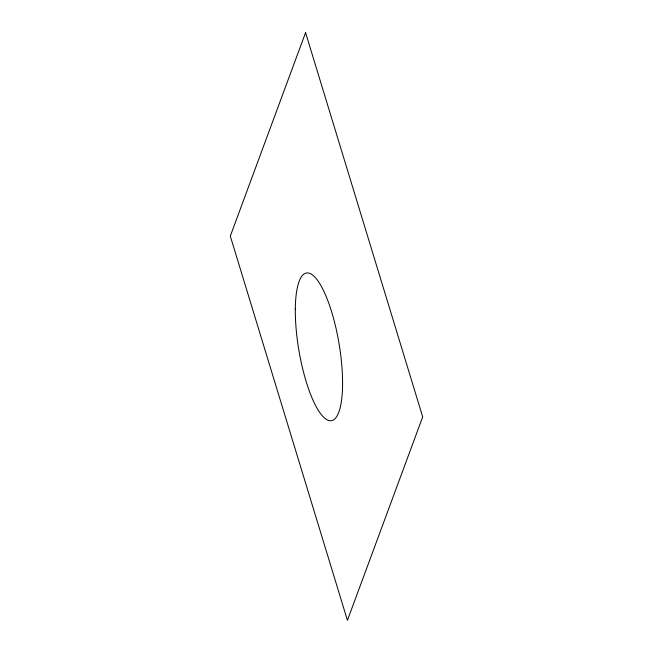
<?xml version="1.0" encoding="UTF-8"?>
<svg xmlns="http://www.w3.org/2000/svg" width="653" height="653" viewBox="0 0 653 653"><rect width="100%" height="100%" fill="white"/><g stroke="black" fill="none" stroke-linecap="round" stroke-linejoin="round"><path stroke-width="0.98" d="M305.571 32.65L230.305 236.108L347.429 620.35L422.695 416.892L305.571 32.65M295.311 309.073A74.891 20.357 80.4 0 0 330.32 420.752A74.891 20.357 80.4 0 0 331.291 310.714A74.891 20.357 80.4 0 0 295.311 309.073"/></g></svg>
